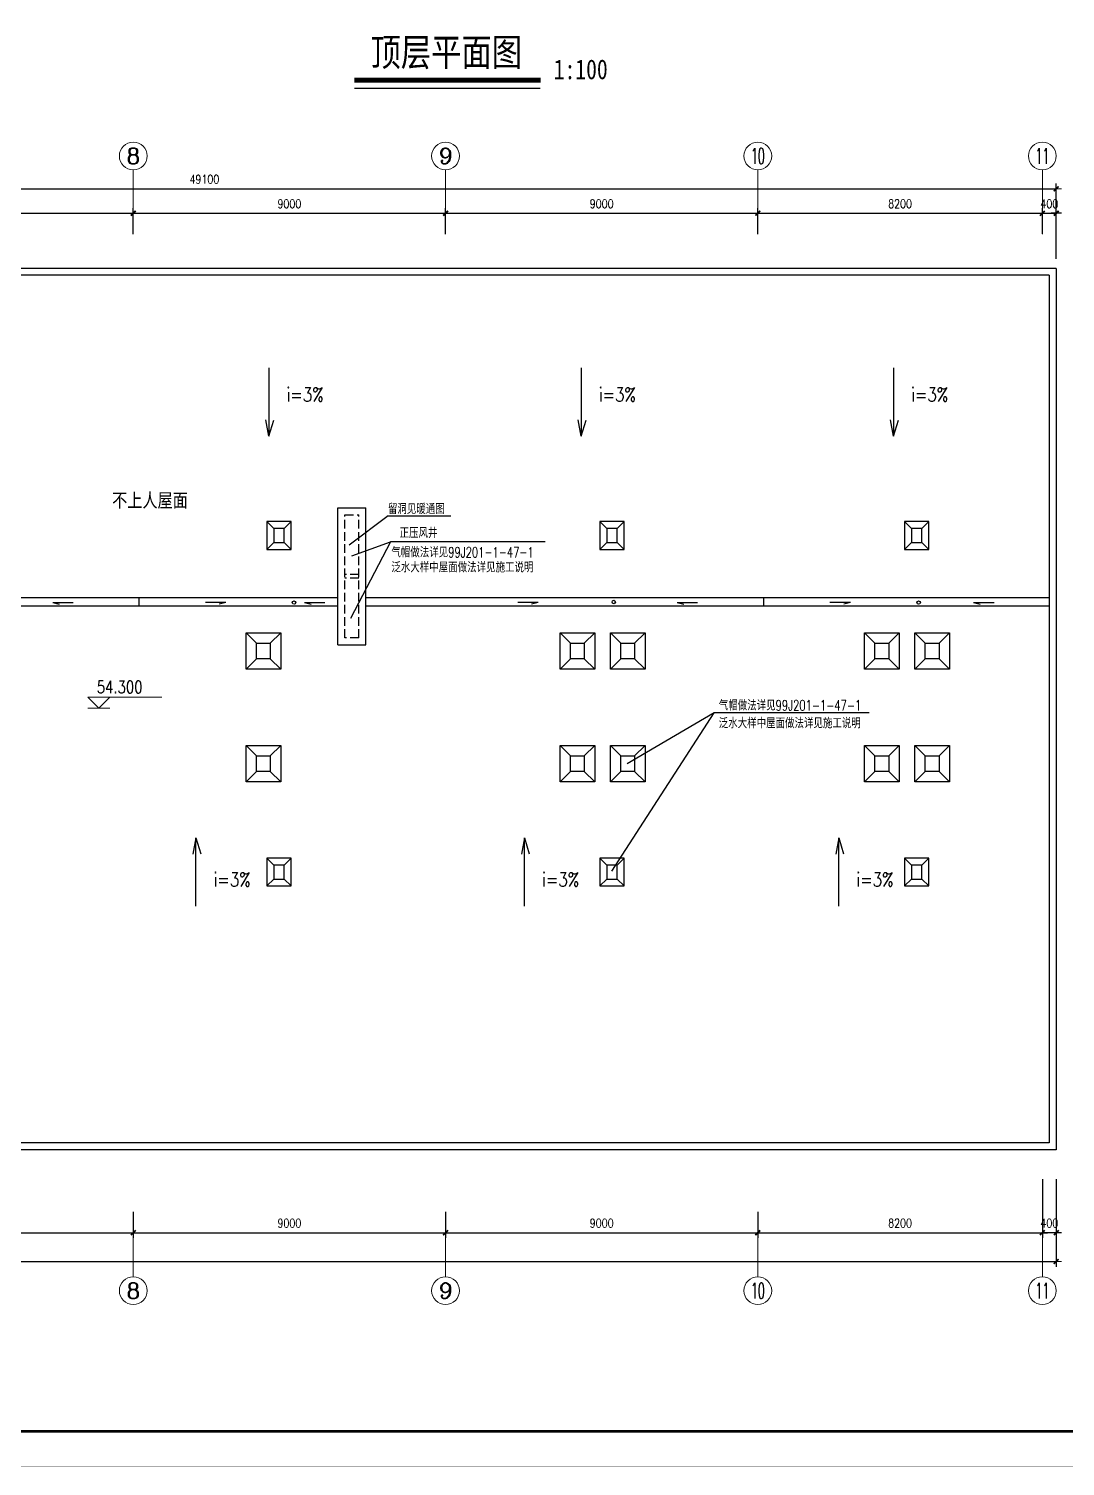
# Model space of a CAD drawing. Extents: x -357449 to -117302, y 127569 to 244935.
# Drawn here: x -168542 to -138670, y 160827 to 202256 of the extents above; entities that cross this region are included whole.
import ezdxf
from ezdxf.enums import TextEntityAlignment as Align

# ---------------------------------------------------------------- set-up
doc = ezdxf.new("R2010")
doc.units = 0
doc.header["$MEASUREMENT"] = 0
doc.linetypes.add('DASH', pattern=[0.35, 0.25, -0.1])
doc.layers.get('0').update_dxf_attribs({"linetype": 'CONTINUOUS'})
doc.layers.get('DEFPOINTS').update_dxf_attribs({"linetype": 'CONTINUOUS'})
doc.layers.add('AXIS', color=3, linetype='CONTINUOUS', lineweight=9)
for name, color, linetype in [('DIM', 7, 'CONTINUOUS'), ('EQUIPMENT', 3, 'CONTINUOUS'), ('ROOF', 4, 'CONTINUOUS'), ('WALL', 1, 'CONTINUOUS'), ('WIN', 4, 'CONTINUOUS'), ('WINDOW', 4, 'CONTINUOUS'), ('WINDOWS', 4, 'CONTINUOUS'), ('剪力墙', 4, 'CONTINUOUS'), ('阳台', 4, 'CONTINUOUS')]:
    doc.layers.add(name, color=color, linetype=linetype)
doc.styles.add('CHINA', font='SimSun.ttf', dxfattribs={"width": 0.85, "height": 150})
doc.styles.add('COMPLEX', font='COMPLEX.shx')
doc.styles.add('CT', font='txt', dxfattribs={"width": 0.8, "bigfont": 'FS.SHX'})
doc.styles.add('DIM_FONT', font='SIMPLEX.shx', dxfattribs={"width": 0.8})
doc.styles.add('H1', font='SimSun.ttf')
doc.styles.get("Standard").update_dxf_attribs({"font": 'txt.shx', "width": 0.8, "height": 525, "bigfont": 'h1.shx'})
doc.dimstyles.new('DIMN-200', dxfattribs={"dimtxt": 300, "dimasz": 1, "dimexe": 250, "dimexo": 0, "dimgap": 150, "dimtad": 1, "dimdec": 0, "dimdsep": 46, "dimtxsty": 'DIM_FONT', "dimblk": '_DIMX', "dimcen": 2.5, "dimclrd": 256, "dimclre": 256, "dimclrt": 4, "dimadec": 0, "dimazin": 0, "dimtfac": 1, "dimtdec": 0, "dimtix": 1, "dimtmove": 2, "dimatfit": 3, "dimldrblk": '_DIMX', "dimfxl": 0, "dimtolj": 1, "dimtzin": 0, "dimarcsym": 0})
doc.dimstyles.get("Standard").update_dxf_attribs({"dimtxt": 375, "dimasz": 1, "dimexe": 150, "dimexo": 0, "dimgap": 200, "dimtad": 1, "dimdec": 0, "dimzin": 0, "dimdsep": 46, "dimtxsty": 'DIM_FONT', "dimblk1": '_DIMX', "dimblk2": '_DIMX', "dimsah": 1, "dimcen": 200, "dimclrd": 256, "dimclre": 256, "dimclrt": 4, "dimadec": 0, "dimazin": 0, "dimtfac": 1, "dimtdec": 0, "dimtix": 1, "dimtmove": 2, "dimatfit": 3, "dimldrblk": '_DIMX', "dimfxl": 0, "dimtolj": 1, "dimtzin": 0, "dimarcsym": 0})

# ---------------------------------------------------------------- blocks, each defined once
blk = doc.blocks.new('_DIMX')
blk.add_line((-150, 0), (150, 0))
at = {"const_width": 50}
blk.add_lwpolyline([(-70, -70), (70, 70)], dxfattribs=at)
blk = doc.blocks.new('*D1550')
at = {"layer": 'AXIS', "lineweight": -2}
for p, q in [((-165530, 168158), (-165530, 167408)), ((-156530, 168158), (-156530, 167408)), ((-165529, 167558), (-156531, 167558))]:
    blk.add_line(p, q, dxfattribs=at)
at = {"layer": 'DEFPOINTS', "color": 0}
for p in [(-165530, 168158), (-156530, 168158), (-156530, 167558)]:
    blk.add_point(p, dxfattribs=at)
at = {"layer": 'AXIS', "lineweight": -2, "rotation": 180}
blk.add_blockref('_DIMX', (-165530, 167558), dxfattribs=at)
at = {"layer": 'AXIS', "lineweight": -2}
blk.add_blockref('_DIMX', (-156530, 167558), dxfattribs=at)
at = {"layer": 'AXIS', "color": 4, "insert": (-161030, 167833), "char_height": 250, "attachment_point": 5, "style": 'DIM_FONT'}
blk.add_mtext('\\A1;9000', dxfattribs=at)
blk = doc.blocks.new('*D1546')
at = {"layer": 'AXIS', "lineweight": -2}
for p, q in [((-174530, 168158), (-174530, 167408)), ((-165530, 168158), (-165530, 167408)), ((-174529, 167558), (-165531, 167558))]:
    blk.add_line(p, q, dxfattribs=at)
at = {"layer": 'DEFPOINTS', "color": 0}
for p in [(-174530, 168158), (-165530, 168158), (-165530, 167558)]:
    blk.add_point(p, dxfattribs=at)
at = {"layer": 'AXIS', "lineweight": -2, "rotation": 180}
blk.add_blockref('_DIMX', (-174530, 167558), dxfattribs=at)
at = {"layer": 'AXIS', "lineweight": -2}
blk.add_blockref('_DIMX', (-165530, 167558), dxfattribs=at)
at = {"layer": 'AXIS', "color": 4, "insert": (-170030, 167833), "char_height": 250, "attachment_point": 5, "style": 'DIM_FONT'}
blk.add_mtext('\\A1;9000', dxfattribs=at)
blk = doc.blocks.new('*D1549')
at = {"layer": 'AXIS', "lineweight": -2}
for p, q in [((-156530, 168158), (-156530, 167408)), ((-147530, 168158), (-147530, 167408)), ((-156529, 167558), (-147531, 167558))]:
    blk.add_line(p, q, dxfattribs=at)
at = {"layer": 'DEFPOINTS', "color": 0}
for p in [(-156530, 168158), (-147530, 168158), (-147530, 167558)]:
    blk.add_point(p, dxfattribs=at)
at = {"layer": 'AXIS', "lineweight": -2, "rotation": 180}
blk.add_blockref('_DIMX', (-156530, 167558), dxfattribs=at)
at = {"layer": 'AXIS', "lineweight": -2}
blk.add_blockref('_DIMX', (-147530, 167558), dxfattribs=at)
at = {"layer": 'AXIS', "color": 4, "insert": (-152030, 167833), "char_height": 250, "attachment_point": 5, "style": 'DIM_FONT'}
blk.add_mtext('\\A1;9000', dxfattribs=at)
blk = doc.blocks.new('*D587')
at = {"layer": 'DEFPOINTS', "color": 0}
for p in [(-139330, 169098), (-138930, 169098), (-139330, 167558)]:
    blk.add_point(p, dxfattribs=at)
at = {"layer": 'WINDOWS', "lineweight": -2}
for p, q in [((-139330, 169098), (-139330, 167408)), ((-138930, 169098), (-138930, 167408)), ((-139331, 167558), (-139332, 167558)), ((-138930, 167558), (-139330, 167558)), ((-138929, 167558), (-138928, 167558))]:
    blk.add_line(p, q, dxfattribs=at)
blk.add_blockref('_DIMX', (-139330, 167558), dxfattribs=at)
at = {"layer": 'WINDOWS', "lineweight": -2, "rotation": 180}
blk.add_blockref('_DIMX', (-138930, 167558), dxfattribs=at)
at = {"layer": 'WINDOWS', "color": 4, "insert": (-139130, 167833), "char_height": 250, "attachment_point": 5, "style": 'DIM_FONT'}
blk.add_mtext('\\A1;400', dxfattribs=at)
blk = doc.blocks.new('A$C01856CDB')
at = {"layer": 'WIN'}
for q in [(588, 47), (189, 0)]:
    blk.add_line((0, 47), q, dxfattribs=at)
blk = doc.blocks.new('A$C445D01A8')
at = {"layer": 'WINDOW'}
blk.add_blockref('A$C01856CDB', (0, 0), dxfattribs=at)
blk = doc.blocks.new('A$C7CBA57F5')
at = {"layer": 'AXIS'}
for p, q in [((318, 0), (0, 318)), ((0, 318), (2136, 318)), ((318, 0), (636, 318)), ((636, 318), (318, 0)), ((0, 0), (636, 0))]:
    blk.add_line(p, q, dxfattribs=at)
blk = doc.blocks.new('A$C51D429E8')
at = {"layer": 'WINDOW'}
for p, q in [((300, 750), (0, 1050)), ((700, 750), (1000, 1050)), ((300, 300), (0, 0)), ((700, 300), (1000, 0))]:
    blk.add_line(p, q, dxfattribs=at)
for points in [[(0, 1050), (1000, 1050), (1000, 0), (0, 0)], [(300, 750), (700, 750), (700, 300), (300, 300)]]:
    blk.add_lwpolyline(points, close=True, dxfattribs=at)
blk = doc.blocks.new('*D589')
at = {"layer": 'DEFPOINTS', "color": 0}
for p in [(-138930, 196938), (-139330, 196349), (-138930, 196349)]:
    blk.add_point(p, dxfattribs=at)
at = {"layer": 'WINDOWS', "lineweight": -2}
for p, q in [((-139331, 196938), (-139332, 196938)), ((-139330, 196349), (-139330, 197088)), ((-139330, 196938), (-138930, 196938)), ((-138930, 196349), (-138930, 197088)), ((-138929, 196938), (-138928, 196938))]:
    blk.add_line(p, q, dxfattribs=at)
blk.add_blockref('_DIMX', (-139330, 196938), dxfattribs=at)
at = {"layer": 'WINDOWS', "lineweight": -2, "rotation": 180}
blk.add_blockref('_DIMX', (-138930, 196938), dxfattribs=at)
at = {"layer": 'WINDOWS', "color": 4, "insert": (-139130, 197213), "char_height": 250, "attachment_point": 5, "style": 'DIM_FONT'}
blk.add_mtext('\\A1;400', dxfattribs=at)
blk = doc.blocks.new('A$C77430A6A')
at = {"layer": 'WINDOW'}
for p, q in [((200, 600), (0, 800)), ((500, 600), (700, 800)), ((200, 200), (0, 0)), ((500, 200), (700, 0))]:
    blk.add_line(p, q, dxfattribs=at)
at = {"layer": 'WINDOWS'}
for points in [[(0, 0), (700, 0), (700, 800), (0, 800)], [(200, 200), (500, 200), (500, 600), (200, 600)]]:
    blk.add_lwpolyline(points, close=True, dxfattribs=at)

msp = doc.modelspace()

# ---------------------------------------------------------------- linework, layer by layer
for points, const_width in [([(-117306.21, 160831.03), (-236206.21, 160831.03), (-236206.21, 244931.03), (-117306.21, 244931.03)], 8), ([(-118306.21, 243931.03), (-118306.21, 161831.03), (-233706.21, 161831.03), (-233706.21, 243931.03)], 80)]:
    msp.add_lwpolyline(points, close=True, dxfattribs=dict(const_width=const_width))
at = {"layer": 'AXIS'}
for p, q in [((-165530.16, 198189.56), (-165530.16, 196338.43)), ((-156530.16, 198189.56), (-156530.16, 196338.43)), ((-147530.16, 198189.56), (-147530.16, 196338.43)), ((-139330.16, 198189.56), (-139330.16, 196338.43)), ((-165530.16, 166286.06), (-165530.16, 168157.88)), ((-156530.16, 166286.06), (-156530.16, 168157.88)), ((-147530.16, 166286.06), (-147530.16, 168157.88)), ((-139330.16, 166286.06), (-139330.16, 168157.88))]:
    msp.add_line(p, q, dxfattribs=at)
for centre in [(-165530.16, 198589.56), (-156530.16, 198589.56), (-147530.16, 198589.56), (-139330.16, 198589.56), (-165530.16, 165886.06), (-156530.16, 165886.06), (-147530.16, 165886.06), (-139330.16, 165886.06)]:
    msp.add_circle(centre, 400, dxfattribs=at)
at = {"layer": 'DIM'}
for p, q in [((-161621.5, 192487.06), (-161621.5, 190516.37)), ((-152621.5, 192487.06), (-152621.5, 190516.37)), ((-143621.5, 192487.06), (-143621.5, 190516.37)), ((-161621.5, 190516.37), (-161707.61, 190981.62)), ((-161621.5, 190516.37), (-161479.46, 190978.5)), ((-152621.5, 190516.37), (-152707.61, 190981.62)), ((-152621.5, 190516.37), (-152479.46, 190978.5)), ((-143621.5, 190516.37), (-143707.61, 190981.62)), ((-143621.5, 190516.37), (-143479.46, 190978.5)), ((-163724.51, 178936.62), (-163810.62, 178471.37)), ((-163724.51, 176965.94), (-163724.51, 178936.62)), ((-163724.51, 178936.62), (-163582.47, 178474.5)), ((-154257.78, 178936.62), (-154343.89, 178471.37)), ((-154257.78, 176965.94), (-154257.78, 178936.62)), ((-154257.78, 178936.62), (-154115.74, 178474.5)), ((-145198.28, 178936.62), (-145284.39, 178471.37)), ((-145198.28, 176965.94), (-145198.28, 178936.62)), ((-145198.28, 178936.62), (-145056.24, 178474.5))]:
    msp.add_line(p, q, dxfattribs=at)
for centre in [(-160896.25, 185717.94), (-151682.36, 185734.14), (-142896.25, 185717.94)]:
    msp.add_circle(centre, 50, dxfattribs=at)
at = {"layer": 'ROOF'}
msp.add_line((-158180.95, 188216.77), (-156374, 188216.77), dxfattribs=at)
at = {"layer": 'WALL'}
for p, q in [((-138930.16, 195350.17), (-182957.79, 195350.17)), ((-139130.16, 195150.17), (-174430.16, 195150.17)), ((-139130.16, 195150.17), (-139130.16, 184700.17)), ((-138930.16, 195350.17), (-138930.16, 169950.17)), ((-139130.16, 184700.17), (-139130.16, 170150.17)), ((-138930.16, 169950.17), (-201694.13, 169950.17)), ((-139130.16, 170150.17), (-201612.14, 170150.17))]:
    msp.add_line(p, q, dxfattribs=at)
at = {"layer": 'WINDOW'}
for p, q in [((-158180.95, 188216.77), (-159308.66, 187369.41)), ((-158118.83, 187466.61), (-159265.37, 185256.04)), ((-151734.38, 177976.2), (-148786.8, 182544.04)), ((-148786.8, 182544.04), (-151296.61, 181074.62))]:
    msp.add_line(p, q, dxfattribs=at)
at = {"layer": 'WINDOWS'}
for p, q in [((-159630.16, 184500.17), (-159630.16, 188450.17)), ((-159630.16, 188450.17), (-158830.16, 188450.17)), ((-158830.16, 184500.17), (-158830.16, 188450.17)), ((-159234.72, 187063), (-158118.83, 187466.61)), ((-153657.17, 187466.61), (-158118.83, 187466.61)), ((-159630.16, 185854.14), (-196084.12, 185854.14)), ((-159630.16, 185614.14), (-196006.67, 185614.14)), ((-165357.47, 185614.14), (-165357.47, 185854.14)), ((-139130.16, 185854.14), (-158830.16, 185854.14)), ((-139130.16, 185614.14), (-158830.16, 185614.14)), ((-147357.47, 185614.14), (-147357.47, 185854.14)), ((-159630.16, 184500.17), (-158830.16, 184500.17)), ((-144325.14, 182544.04), (-148786.8, 182544.04))]:
    msp.add_line(p, q, dxfattribs=at)
msp.add_lwpolyline([(-152080.16, 177550.17), (-151380.16, 177550.17), (-151380.16, 178350.17), (-152080.16, 178350.17)], close=True, dxfattribs=at)
at = {"layer": '剪力墙'}
msp.add_line((-159155.01, 200546.63), (-153798.23, 200546.63), dxfattribs=at)
at = {"layer": '剪力墙', "const_width": 137.14}
msp.add_lwpolyline([(-159155.01, 200775.2), (-153791.82, 200775.2)], dxfattribs=at)
at = {"layer": '阳台', "color": 8, "linetype": 'DASH', "ltscale": 1000}
for p, q in [((-159430.16, 184700.17), (-159430.16, 188250.17)), ((-159430.16, 188250.17), (-159030.16, 188250.17)), ((-159030.16, 184700.17), (-159030.16, 188250.17)), ((-159030.16, 186525.17), (-159430.16, 186525.17)), ((-159030.16, 186425.17), (-159430.16, 186425.17)), ((-159030.16, 184700.17), (-159430.16, 184700.17))]:
    msp.add_line(p, q, dxfattribs=at)

# ---------------------------------------------------------------- block references
at = {"layer": 'AXIS', "xscale": 0.999999999, "yscale": 0.999999999, "zscale": 0.999999999}
msp.add_blockref('A$C7CBA57F5', (-166837.93, 182671.53), dxfattribs=at)
at = {"layer": 'WINDOW'}
for name, p in [('A$C77430A6A', (-161680.16, 187250.17)), ('A$C77430A6A', (-152080.16, 187250.17)), ('A$C77430A6A', (-143305.16, 187250.17)), ('A$C51D429E8', (-162280.16, 183800.17)), ('A$C51D429E8', (-153230.16, 183800.17)), ('A$C51D429E8', (-151780.16, 183800.17)), ('A$C51D429E8', (-144455.16, 183800.17)), ('A$C51D429E8', (-143005.16, 183800.17)), ('A$C51D429E8', (-162280.16, 180550.17)), ('A$C51D429E8', (-153230.16, 180550.17)), ('A$C51D429E8', (-151780.16, 180550.17)), ('A$C51D429E8', (-144455.16, 180550.17)), ('A$C51D429E8', (-143005.16, 180550.17)), ('A$C77430A6A', (-161680.16, 177550.17)), ('A$C77430A6A', (-152080.16, 177550.17)), ('A$C77430A6A', (-143305.16, 177550.17))]:
    msp.add_blockref(name, p, dxfattribs=at)
at = {"layer": 'WINDOWS'}
for p in [(-167851.86, 185668.79), (-160592.68, 185668.79), (-149851.86, 185668.79), (-141311.24, 185668.79)]:
    msp.add_blockref('A$C445D01A8', p, dxfattribs=at)
at = {"layer": 'WINDOWS', "xscale": -1}
for p in [(-162863.08, 185668.79), (-153863.08, 185668.79), (-144863.08, 185668.79)]:
    msp.add_blockref('A$C445D01A8', p, dxfattribs=at)

# ---------------------------------------------------------------- texts
at = {"color": 4, "linetype": 'ByBlock', "width": 0.7}
for s, p in [('留洞见暖通图', (-158191.05, 188270.75)), ('正压风井', (-157855.68, 187578.03)), ('气帽做法详见99J201-1-47-1', (-158091.36, 187018.72)), ('泛水大样中屋面做法详见施工说明', (-158091.36, 186587.54)), ('气帽做法详见99J201-1-47-1', (-148655.35, 182607.84)), ('泛水大样中屋面做法详见施工说明', (-148656.59, 182096.15))]:
    msp.add_text(s, height=300, dxfattribs=at).set_placement(p)
at = {"layer": 'AXIS', "width": 0.8}
msp.add_text('54.300', height=350, dxfattribs=at).set_placement((-166581.79, 183108.76))
at = {"layer": 'AXIS', "style": 'COMPLEX'}
for tag, width, p, p2 in [('8', 1.339286, (-165730.16, 198365.56), (-165330.16, 198365.56)), ('9', 1.339286, (-156730.16, 198365.56), (-156330.16, 198365.56)), ('10', 0.646552, (-147730.16, 198365.56), (-147330.16, 198365.56)), ('11', 0.78125, (-139530.16, 198365.56), (-139130.16, 198365.56)), ('8', 1.339286, (-165730.16, 165662.06), (-165330.16, 165662.06)), ('9', 1.339286, (-156730.16, 165662.06), (-156330.16, 165662.06)), ('10', 0.646552, (-147730.16, 165662.06), (-147330.16, 165662.06)), ('11', 0.78125, (-139530.16, 165662.06), (-139130.16, 165662.06))]:
    msp.add_attdef(tag, text='', height=448, dxfattribs=dict(at, width=width)).set_placement(p, p2, align=Align.FIT)
at = {"layer": 'DIM', "width": 0.8}
for s, style, p in [('i=3%', 'CT', (-161111.79, 191515.02)), ('i=3%', 'CT', (-152111.79, 191515.02)), ('i=3%', 'CT', (-143111.79, 191515.02)), ('不上人屋面', 'CHINA', (-166139.03, 188466.09)), ('i=3%', 'CT', (-163214.8, 177537.98)), ('i=3%', 'CT', (-153748.07, 177537.98)), ('i=3%', 'CT', (-144688.58, 177537.98))]:
    msp.add_text(s, height=400, dxfattribs=dict(at, style=style)).set_placement(p)
at = {"layer": 'EQUIPMENT', "style": 'H1', "width": 0.8}
for s, height, p in [('顶层平面图', 800, (-158690.52, 201181.12)), ('1:100', 571.429, (-153411.27, 200801.24))]:
    msp.add_text(s, height=height, dxfattribs=at).set_placement(p)

# ---------------------------------------------------------------- dimensions: what is measured, and where the dimension line sits
at = {"layer": 'AXIS'}
for base, p1, p2, dimstyle, override in [((-138930.16, 197642.67), (-188030.16, 195485.76), (-138930.16, 195625.94), 'Standard', {"dimtxt": 250, "dimgap": 150, "dimblk": '_DIMX'}), ((-165530.16, 196938.43), (-174530.16, 196338.43), (-165530.16, 196338.43), 'DIMN-200', {"dimtxt": 250, "dimexe": 150, "dimzin": 0, "dimblk1": '_DIMX', "dimblk2": '_DIMX', "dimsah": 1, "dimcen": 200}), ((-156530.16, 196938.43), (-165530.16, 196338.43), (-156530.16, 196338.43), 'DIMN-200', {"dimtxt": 250, "dimexe": 150, "dimzin": 0, "dimblk1": '_DIMX', "dimblk2": '_DIMX', "dimsah": 1, "dimcen": 200}), ((-147530.16, 196938.43), (-156530.16, 196338.43), (-147530.16, 196338.43), 'DIMN-200', {"dimtxt": 250, "dimexe": 150, "dimzin": 0, "dimblk1": '_DIMX', "dimblk2": '_DIMX', "dimsah": 1, "dimcen": 200}), ((-138930.16, 166728.58), (-201530.16, 169316.99), (-138930.16, 169098.29), 'Standard', {"dimtxt": 250, "dimgap": 150, "dimblk": '_DIMX'})]:
    msp.add_linear_dim(base=base, p1=p1, p2=p2, dimstyle=dimstyle, override=override, dxfattribs=at).render()
for p1, p2, distance in [((-147530.16, 196349.43), (-139330.16, 196349.43), 588.79), ((-147530.16, 168146.87), (-139330.16, 168146.87), -588.79)]:
    msp.add_aligned_dim(p1=p1, p2=p2, distance=distance, dimstyle='DIMN-200', override={"dimtxt": 250, "dimexe": 150, "dimzin": 0, "dimblk1": '_DIMX', "dimblk2": '_DIMX', "dimsah": 1, "dimcen": 200}, dxfattribs=at).render()
for base, p1, p2, picture, middle in [((-165530.16, 167557.88), (-174530.16, 168157.88), (-165530.16, 168157.88), '*D1546', (-170030.16, 167832.88)), ((-156530.16, 167557.88), (-165530.16, 168157.88), (-156530.16, 168157.88), '*D1550', (-161030.16, 167832.88)), ((-147530.16, 167557.88), (-156530.16, 168157.88), (-147530.16, 168157.88), '*D1549', (-152030.16, 167832.88))]:
    dim = msp.add_linear_dim(base=base, p1=p1, p2=p2, angle=180, dimstyle='DIMN-200', override={"dimtxt": 250, "dimexe": 150, "dimzin": 0, "dimblk1": '_DIMX', "dimblk2": '_DIMX', "dimsah": 1, "dimcen": 200}, dxfattribs=at)
    dim.commit()
    dim.dimension.update_dxf_attribs({"geometry": picture, "text_midpoint": middle})
at = {"layer": 'WINDOWS'}
for base, p1, p2, picture, middle in [((-138930.16, 196938.23), (-139330.16, 196349.43), (-138930.16, 196349.43), '*D589', (-139130.16, 197213.23)), ((-139330.16, 167558.08), (-138930.16, 169098.29), (-139330.16, 169098.29), '*D587', (-139130.16, 167833.08))]:
    dim = msp.add_linear_dim(base=base, p1=p1, p2=p2, dimstyle='Standard', override={"dimtxt": 250, "dimgap": 150, "dimblk": '_DIMX'}, dxfattribs=at)
    dim.commit()
    dim.dimension.update_dxf_attribs({"geometry": picture, "text_midpoint": middle})

doc.saveas('drawing.dxf')
